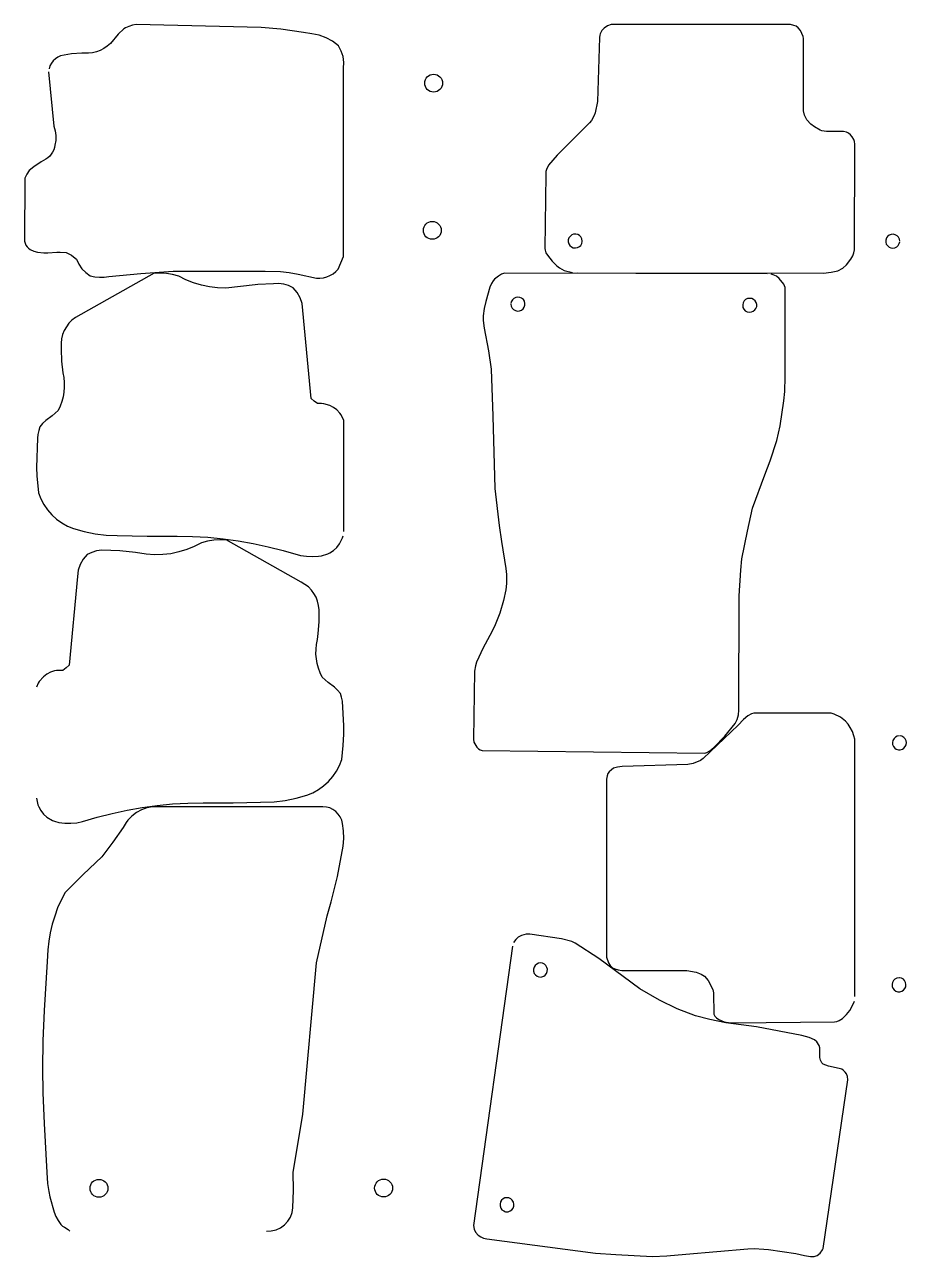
# Model space of a CAD drawing. Header units: metres. Extents: x 0 to 1430, y 1 to 1999.
import ezdxf

# ---------------------------------------------------------------- set-up
doc = ezdxf.new("R2010")
doc.units = ezdxf.units.M

msp = doc.modelspace()

# ---------------------------------------------------------------- linework, layer by layer
for points in [[(38.8, 1922.5), (47.5, 1834.3), (49.5, 1826.8), (50.4, 1819), (50.3, 1811.2), (49.2, 1803.5), (48.4, 1799.6), (47.1, 1795.8), (45.4, 1792.1), (43.2, 1788.7), (40.6, 1785.7), (37.6, 1782.9), (34.3, 1780.6), (26.7, 1776.3), (15, 1768.5), (7.6, 1762.6), (3.4, 1756.6), (0.1, 1750.1), (0, 1647.7), (0.8, 1644.5), (2.1, 1641.4), (3.9, 1638.6), (6.1, 1636.2), (8.7, 1634.1), (14.7, 1631.4), (21.1, 1629.7), (30.9, 1628.6), (37.5, 1628.9), (52.4, 1630), (57.4, 1630), (67.3, 1629.3), (71.9, 1627.3), (76.2, 1624.9), (82.1, 1620.3), (83.9, 1618.6), (87.6, 1610.4), (92.7, 1603.1), (99, 1596.7), (106.2, 1591.5), (113.7, 1589.9), (121.3, 1589.2), (128.9, 1589.4), (136.4, 1590.5), (188.5, 1595.4), (240.6, 1599.3), (390.1, 1599.3), (414.6, 1598.3), (429.1, 1596.8), (443.6, 1594.4), (473, 1587.9), (478.7, 1587.7), (484.3, 1588.3), (489.8, 1589.7), (495.1, 1591.9), (500, 1594.8), (504.4, 1598.4), (508.2, 1602.5), (517, 1623.1), (517, 1928.3), (517.5, 1937.8), (516.3, 1947.2), (513.4, 1956.2), (508.9, 1964.6), (499.4, 1972), (488.8, 1977.8), (477.4, 1981.8), (465.5, 1984), (451.9, 1986.3), (415.5, 1991.5), (383.4, 1994.6), (180.7, 1999), (174.7, 1998), (169, 1996.2), (163.5, 1993.8), (160.8, 1992.4), (151.7, 1983.3), (139, 1968.4), (134, 1964.1), (128.5, 1960.4), (122.7, 1957.3), (116.5, 1955), (110, 1953.5), (103.4, 1952.7), (92.6, 1952.7), (75.7, 1951.5), (58.4, 1948.2), (53.9, 1946.2), (49.8, 1943.6), (46.2, 1940.2), (43.3, 1936.3), (41, 1932), (39.5, 1927.4)], [(897.2, 1596.5), (1295.1, 1595.8), (1307.8, 1597.3), (1318.6, 1599.8), (1326.6, 1603.7), (1332.6, 1609.2), (1339.6, 1618.4), (1342.6, 1623.9), (1344.6, 1628.6), (1345.7, 1633.8), (1346.1, 1805), (1345.4, 1809.3), (1344.3, 1812.6), (1341.9, 1816.8), (1338.8, 1820.4), (1336, 1822.8), (1332.7, 1824.4), (1327.8, 1825.7), (1300.3, 1825.8), (1292.8, 1826.9), (1289.7, 1827.9), (1280.4, 1833.2), (1274.7, 1837.4), (1268, 1844.8), (1264.3, 1852.2), (1262.9, 1859.2), (1263, 1976.3), (1262.2, 1979.6), (1257.8, 1989.5), (1254.2, 1994), (1250.8, 1996.4), (1247.2, 1997.8), (1241.8, 1999), (951.2, 1999), (944.9, 1996.9), (939.6, 1993.4), (936, 1989.5), (933.4, 1984.2), (932.6, 1981.8), (932.2, 1978.1), (928.7, 1874.3), (925.3, 1855.8), (923.4, 1851.7), (919, 1843.7), (915.6, 1839.5), (891.4, 1815.6), (863.6, 1787.2), (849.4, 1771.1), (846.3, 1764.1), (845.1, 1760.9), (844.9, 1755.9), (843.3, 1636.1), (843.9, 1633.3), (845.3, 1628.8), (847.7, 1624.8), (855.2, 1615.2), (862.7, 1607.9), (867.1, 1604.6), (874.8, 1600.4), (888.2, 1597.1)], [(904.2, 1648), (903.6, 1651.4), (902, 1654.6), (899.8, 1656.8), (896.7, 1658.5), (893.6, 1659.2), (890.1, 1658.9), (887.1, 1657.8), (884.3, 1655.6), (882.5, 1653.1), (881.4, 1649.8), (881.3, 1646.7), (882.3, 1643.3), (884, 1640.7), (886.7, 1638.4), (889.6, 1637.2), (893.1, 1636.8), (896.2, 1637.3), (899.4, 1638.9), (901.7, 1641), (903.5, 1644.1), (904.1, 1647.1)], [(1419, 1647.7), (1418.4, 1651.2), (1416.8, 1654.3), (1414.6, 1656.5), (1411.5, 1658.3), (1408.4, 1658.9), (1404.8, 1658.7), (1401.9, 1657.5), (1399.1, 1655.4), (1397.3, 1652.9), (1396.2, 1649.5), (1396.1, 1646.4), (1397.1, 1643), (1398.8, 1640.5), (1401.5, 1638.2), (1404.4, 1636.9), (1407.9, 1636.5), (1411, 1637), (1414.2, 1638.6), (1416.5, 1640.8), (1418.2, 1643.8), (1418.9, 1646.8)], [(517.5, 1176.7), (517.5, 1357), (513, 1366.2), (511, 1369), (506.3, 1374), (500.9, 1378.1), (494.8, 1381.3), (484.9, 1384), (481.5, 1384.4), (474.7, 1384.2), (469.2, 1388), (464.3, 1392.5), (450, 1546.6), (446.9, 1556), (442, 1564.7), (435.5, 1572.3), (428, 1575.6), (420, 1577.8), (411.8, 1578.9), (403.5, 1578.8), (377.9, 1577.6), (373.7, 1577.2), (326.1, 1571.6), (312.8, 1571.9), (299.6, 1573.5), (286.6, 1576.2), (273.9, 1580.1), (261.6, 1585.1), (249.8, 1591.2), (240, 1593.7), (230.1, 1595.3), (220, 1596.1), (209.9, 1596), (82.3, 1523.8), (76.7, 1519.5), (71.8, 1514.5), (67.6, 1508.9), (64.2, 1502.7), (61.6, 1496.2), (60, 1489.4), (59.3, 1482.4), (59.1, 1472.7), (59.7, 1453.3), (62, 1434.1), (63.5, 1426.4), (64.2, 1418.6), (64.3, 1410.7), (63.7, 1402.9), (62.3, 1395.2), (60.3, 1387.7), (57.7, 1380.3), (54.3, 1373.2), (44.6, 1364.5), (34.2, 1356.8), (29.2, 1352), (24.8, 1346.8), (22.8, 1340.7), (21.4, 1334.4), (20.6, 1328), (19.2, 1280.6), (19.8, 1267), (22.4, 1239.8), (26.3, 1229.9), (31.2, 1220.6), (37.2, 1211.9), (44.1, 1204), (51.9, 1196.9), (60.5, 1190.7), (69.7, 1185.6), (79.4, 1181.5), (96.7, 1176.6), (114.3, 1173.2), (132.1, 1171.1), (150.1, 1170.5), (198.7, 1169.3), (247.4, 1169.4), (272.2, 1168.9), (297, 1167.5), (321.7, 1165.1), (346.2, 1161.7), (370.6, 1157.4), (394.9, 1152.2), (418.9, 1146), (447.4, 1137.9), (457, 1136.7), (466.7, 1136.3), (476.4, 1136.9), (481.2, 1137.6), (491.5, 1140.7), (494.7, 1142.3), (500.7, 1146.2), (506, 1151), (510.4, 1156.7), (515.2, 1166.3), (516.2, 1169.7)], [(1203.9, 1595), (778.3, 1595.6), (773.1, 1594), (768.1, 1590.9), (761.8, 1586.2), (759.4, 1583.4), (756.8, 1579), (754.1, 1572.9), (747.6, 1550.1), (744.9, 1538.3), (743.5, 1526.6), (743.5, 1519.2), (745.2, 1506.7), (751.9, 1470), (756.4, 1440.2), (759.1, 1364), (762.6, 1246.5), (769.4, 1186.8), (773.1, 1160.4), (780.3, 1116.7), (781.4, 1106.8), (781.3, 1092.6), (780.2, 1082.3), (776.6, 1064.7), (770.2, 1044.4), (762.8, 1025.5), (758, 1015.1), (742.9, 986.9), (736.2, 972.7), (732.8, 964.6), (731.2, 958.8), (729.5, 950.3), (727.6, 840), (728.5, 835.2), (733.2, 826.8), (735.7, 824.5), (738.6, 822.7), (742, 821.5), (1102.7, 817.3), (1106.3, 818.3), (1110.8, 820.8), (1117.7, 826.6), (1135.5, 844.9), (1152.1, 865.2), (1155.3, 871.7), (1157.4, 879.6), (1158, 887.2), (1158.6, 1072.7), (1161.3, 1114.2), (1162.8, 1132.4), (1172, 1177.6), (1180.3, 1214.5), (1199.9, 1268.7), (1208.8, 1291.4), (1219.6, 1324.5), (1225.2, 1348), (1230.8, 1388.9), (1232.4, 1404.1), (1233.2, 1427.7), (1233.1, 1572.4), (1231.2, 1578), (1223.6, 1587.1), (1219.1, 1590.9), (1213.9, 1593.4), (1210.6, 1594.2)], [(788.4, 1545.7), (788.9, 1542.2), (790.5, 1539), (792.7, 1536.8), (795.8, 1535.1), (798.9, 1534.4), (802.5, 1534.7), (805.4, 1535.8), (808.2, 1538), (810, 1540.5), (811.2, 1543.8), (811.2, 1546.9), (810.3, 1550.3), (808.6, 1552.9), (805.8, 1555.2), (803, 1556.4), (799.4, 1556.9), (796.3, 1556.3), (793.1, 1554.7), (790.8, 1552.6), (789.1, 1549.5), (788.4, 1546.5)], [(1164.2, 1543.8), (1164.7, 1540.4), (1166.3, 1537.2), (1168.5, 1535), (1171.6, 1533.3), (1174.7, 1532.6), (1178.3, 1532.9), (1181.2, 1534), (1184, 1536.2), (1185.8, 1538.7), (1187, 1542), (1187, 1545.1), (1186.1, 1548.5), (1184.4, 1551.1), (1181.6, 1553.4), (1178.8, 1554.6), (1175.2, 1555), (1172.1, 1554.5), (1168.9, 1552.9), (1166.6, 1550.8), (1164.9, 1547.7), (1164.2, 1544.7)], [(19.2, 744.1), (21.5, 733.6), (22.9, 730.3), (26.3, 724), (30.7, 718.4), (36, 713.6), (45.2, 708.1), (48.6, 706.7), (55.5, 704.9), (65.1, 703.9), (74.8, 703.7), (84.5, 704.5), (94, 706.3), (117.8, 713.4), (141.8, 719.6), (166.1, 724.8), (190.5, 729.1), (215.1, 732.4), (239.7, 734.8), (264.5, 736.3), (289.3, 736.7), (338, 736.6), (404.6, 738.5), (422.4, 740.5), (440, 744), (457.3, 748.9), (467, 752.9), (476.2, 758.1), (484.8, 764.3), (492.6, 771.4), (499.5, 779.3), (505.5, 788), (510.4, 797.3), (514.3, 807.1), (516.5, 829.8), (517.5, 848), (517.5, 861.6), (515.3, 901.8), (513.9, 908), (511.9, 914.1), (507.5, 919.4), (502.5, 924.1), (492.1, 931.9), (482.4, 940.6), (479.1, 947.7), (476.4, 955), (474.4, 962.6), (473, 970.3), (472.4, 978.1), (472.5, 986), (473.3, 993.7), (474.7, 1001.4), (476, 1011.1), (477.5, 1030.4), (477.4, 1049.8), (476.7, 1056.7), (475.1, 1063.6), (472.5, 1070.1), (469.1, 1076.2), (464.9, 1081.8), (460, 1086.8), (454.4, 1091.1), (448.3, 1094.6), (326.8, 1163.3), (316.7, 1163.4), (306.6, 1162.7), (296.7, 1161), (286.9, 1158.6), (275.1, 1152.5), (262.8, 1147.4), (250.1, 1143.6), (237.1, 1140.8), (223.9, 1139.3), (210.6, 1139), (197.3, 1139.8), (180, 1142.5), (154.5, 1145.3), (124.9, 1146.3), (116.7, 1145.2), (108.8, 1143), (101.2, 1139.7), (94.7, 1132.1), (89.8, 1123.4), (86.8, 1113.9), (85.6, 1104), (72.4, 959.9), (67.5, 955.4), (62, 951.6), (51.8, 951.4), (48.4, 950.7), (41.9, 948.6), (35.9, 945.5), (30.4, 941.3), (23.7, 933.6), (22, 930.6), (19.2, 924.4)], [(1346.1, 422.3), (1346.1, 839.7), (1344.7, 845.5), (1342.1, 852.2), (1338.7, 859), (1335, 864.3), (1330.8, 869), (1322.7, 875.8), (1312.4, 880.6), (1307.8, 882.2), (1182.1, 882), (1178.6, 881), (1172.6, 877.8), (1165.6, 872.1), (1156.9, 862.9), (1100.4, 808.5), (1095.7, 805.6), (1084.1, 800.5), (1075.5, 799), (969, 795.6), (961, 794.5), (955, 793), (951.3, 790.4), (947.8, 787.2), (945.8, 784.2), (944.5, 780.3), (943.3, 775.2), (943.3, 486.5), (946.5, 477.1), (949.5, 472.9), (953.3, 469.2), (956.8, 467.2), (962.1, 465.8), (968.5, 464.9), (1073.7, 464.7), (1088.7, 461.8), (1097, 458.8), (1102.1, 455.6), (1108.4, 448.7), (1115.6, 434), (1116.8, 428.3), (1117.6, 393.7), (1119, 390.8), (1122, 388), (1125.6, 385.4), (1134.1, 381.7), (1141.3, 380.2), (1147.3, 379.7), (1313.2, 381.4), (1316.9, 381.9), (1320.4, 383.5), (1325.9, 387.1), (1332.5, 393.5), (1337.9, 400), (1342.5, 407.7), (1345.5, 414.7)], [(1418.4, 845.4), (1414.9, 844.8), (1411.8, 843.2), (1409.6, 841), (1407.8, 837.9), (1407.2, 834.8), (1407.4, 831.3), (1408.6, 828.3), (1410.7, 825.5), (1413.3, 823.7), (1416.6, 822.6), (1419.7, 822.5), (1423.1, 823.5), (1425.7, 825.2), (1427.9, 827.9), (1429.2, 830.8), (1429.6, 834.4), (1429.1, 837.5), (1427.5, 840.7), (1425.3, 842.9), (1422.3, 844.7), (1419.3, 845.4)], [(391.9, 42), (399.9, 42.3), (407.6, 44.1), (414.8, 47.4), (421.3, 52), (426.7, 57.9), (430.8, 64.6), (433.6, 72.1), (434.8, 79.9), (436, 108.6), (435.6, 137.2), (451.1, 231.7), (473.2, 476.9), (490.5, 553.4), (497, 576), (507.1, 617.2), (516.5, 666.3), (517.5, 678.6), (517.2, 691), (515.6, 703.2), (514.1, 708.7), (511.7, 713.9), (508.5, 718.5), (504.5, 722.6), (499.9, 725.9), (494.8, 728.3), (489.3, 729.8), (483.6, 730.4), (207.4, 730.4), (198.3, 728.6), (189.5, 725.4), (181.4, 721), (174, 715.3), (167.5, 708.6), (164.7, 704.9), (160, 696.9), (142.9, 672.7), (125.1, 649), (95, 620.5), (65.6, 591.3), (59.2, 578.9), (53.5, 566.1), (48.7, 553), (44.6, 539.6), (41.4, 526), (39, 512.2), (37.4, 498.3), (36.4, 479.4), (31.6, 400), (29.6, 350.4), (29, 305.7), (29.6, 266), (31.4, 216.4), (35.8, 137), (37.3, 119.3), (39.2, 106.2), (41, 97.5), (47.9, 72.5), (50.8, 65.5), (54.5, 59), (58.9, 52.8), (61.3, 49.9), (64.6, 48.4), (70.7, 44.4), (73.5, 42)], [(791, 504.2), (727.6, 51), (728.7, 45.3), (731.2, 40.3), (735.4, 35.4), (739.5, 32.6), (743.9, 30.7), (749.3, 29.2), (925.7, 6.2), (958.6, 3.9), (1018.2, 1), (1041.3, 2), (1072.2, 4.6), (1122.3, 8.7), (1172.7, 13.2), (1182.9, 13.7), (1198.7, 12.9), (1205.9, 12.2), (1250.2, 5.8), (1264.5, 2.5), (1274.3, 1), (1280.3, 1), (1284.9, 2.4), (1290, 6), (1293.8, 11.4), (1294.8, 13.9), (1334.5, 287.4), (1334.2, 292.8), (1332.5, 297.1), (1330.4, 300), (1327.7, 302.7), (1324.9, 304.5), (1320.6, 306), (1303.3, 309.4), (1294.5, 312.7), (1292.5, 314.7), (1290.2, 319), (1289.4, 323.5), (1289.5, 335.1), (1289.3, 339.4), (1288.3, 342.9), (1284.5, 349.2), (1280.7, 352), (1272.1, 356.2), (1260.1, 359.3), (1186.6, 373.4), (1136.8, 379.7), (1111.1, 385.4), (1087.7, 391.4), (1058, 402.4), (1029.1, 416.7), (997.4, 435.2), (930.9, 484.4), (892.5, 509.3), (887, 511.7), (870.7, 516), (819.3, 523.6), (812.9, 523.7), (805.7, 521.7), (800, 518.8), (796.2, 515.2), (792.7, 510.1)], [(834.8, 454.1), (838.3, 454.2), (841.6, 455.3), (844.1, 457.2), (846.2, 460.1), (847.3, 463), (847.5, 466.6), (846.8, 469.6), (845.1, 472.7), (842.8, 474.9), (839.7, 476.4), (836.6, 476.9), (833.1, 476.4), (830.3, 475.1), (827.7, 472.7), (826.1, 470), (825.2, 466.6), (825.3, 463.4), (826.4, 460), (828.2, 457.5), (831, 455.3), (833.9, 454.3)], [(1417.7, 453), (1414.3, 452.5), (1411.1, 450.8), (1408.9, 448.6), (1407.2, 445.5), (1406.5, 442.5), (1406.8, 438.9), (1407.9, 436), (1410.1, 433.1), (1412.6, 431.3), (1416, 430.2), (1419.1, 430.2), (1422.4, 431.1), (1425, 432.8), (1427.3, 435.6), (1428.6, 438.4), (1429, 442), (1428.4, 445.1), (1426.8, 448.3), (1424.7, 450.5), (1421.6, 452.3), (1418.6, 453)], [(780.4, 73.3), (784, 73.4), (787.3, 74.6), (789.8, 76.4), (791.9, 79.3), (793, 82.2), (793.2, 85.8), (792.5, 88.9), (790.7, 92), (788.5, 94.1), (785.3, 95.7), (782.3, 96.2), (778.8, 95.7), (776, 94.3), (773.4, 92), (771.8, 89.3), (770.8, 85.8), (771, 82.7), (772.1, 79.3), (773.9, 76.7), (776.7, 74.6), (779.6, 73.5)]]:
    msp.add_lwpolyline(points)
for centre in [(663.1, 1904.1), (661, 1665.3), (120.5, 111.4), (582, 111.8)]:
    msp.add_circle(centre, 14.5)

doc.saveas('drawing.dxf')
